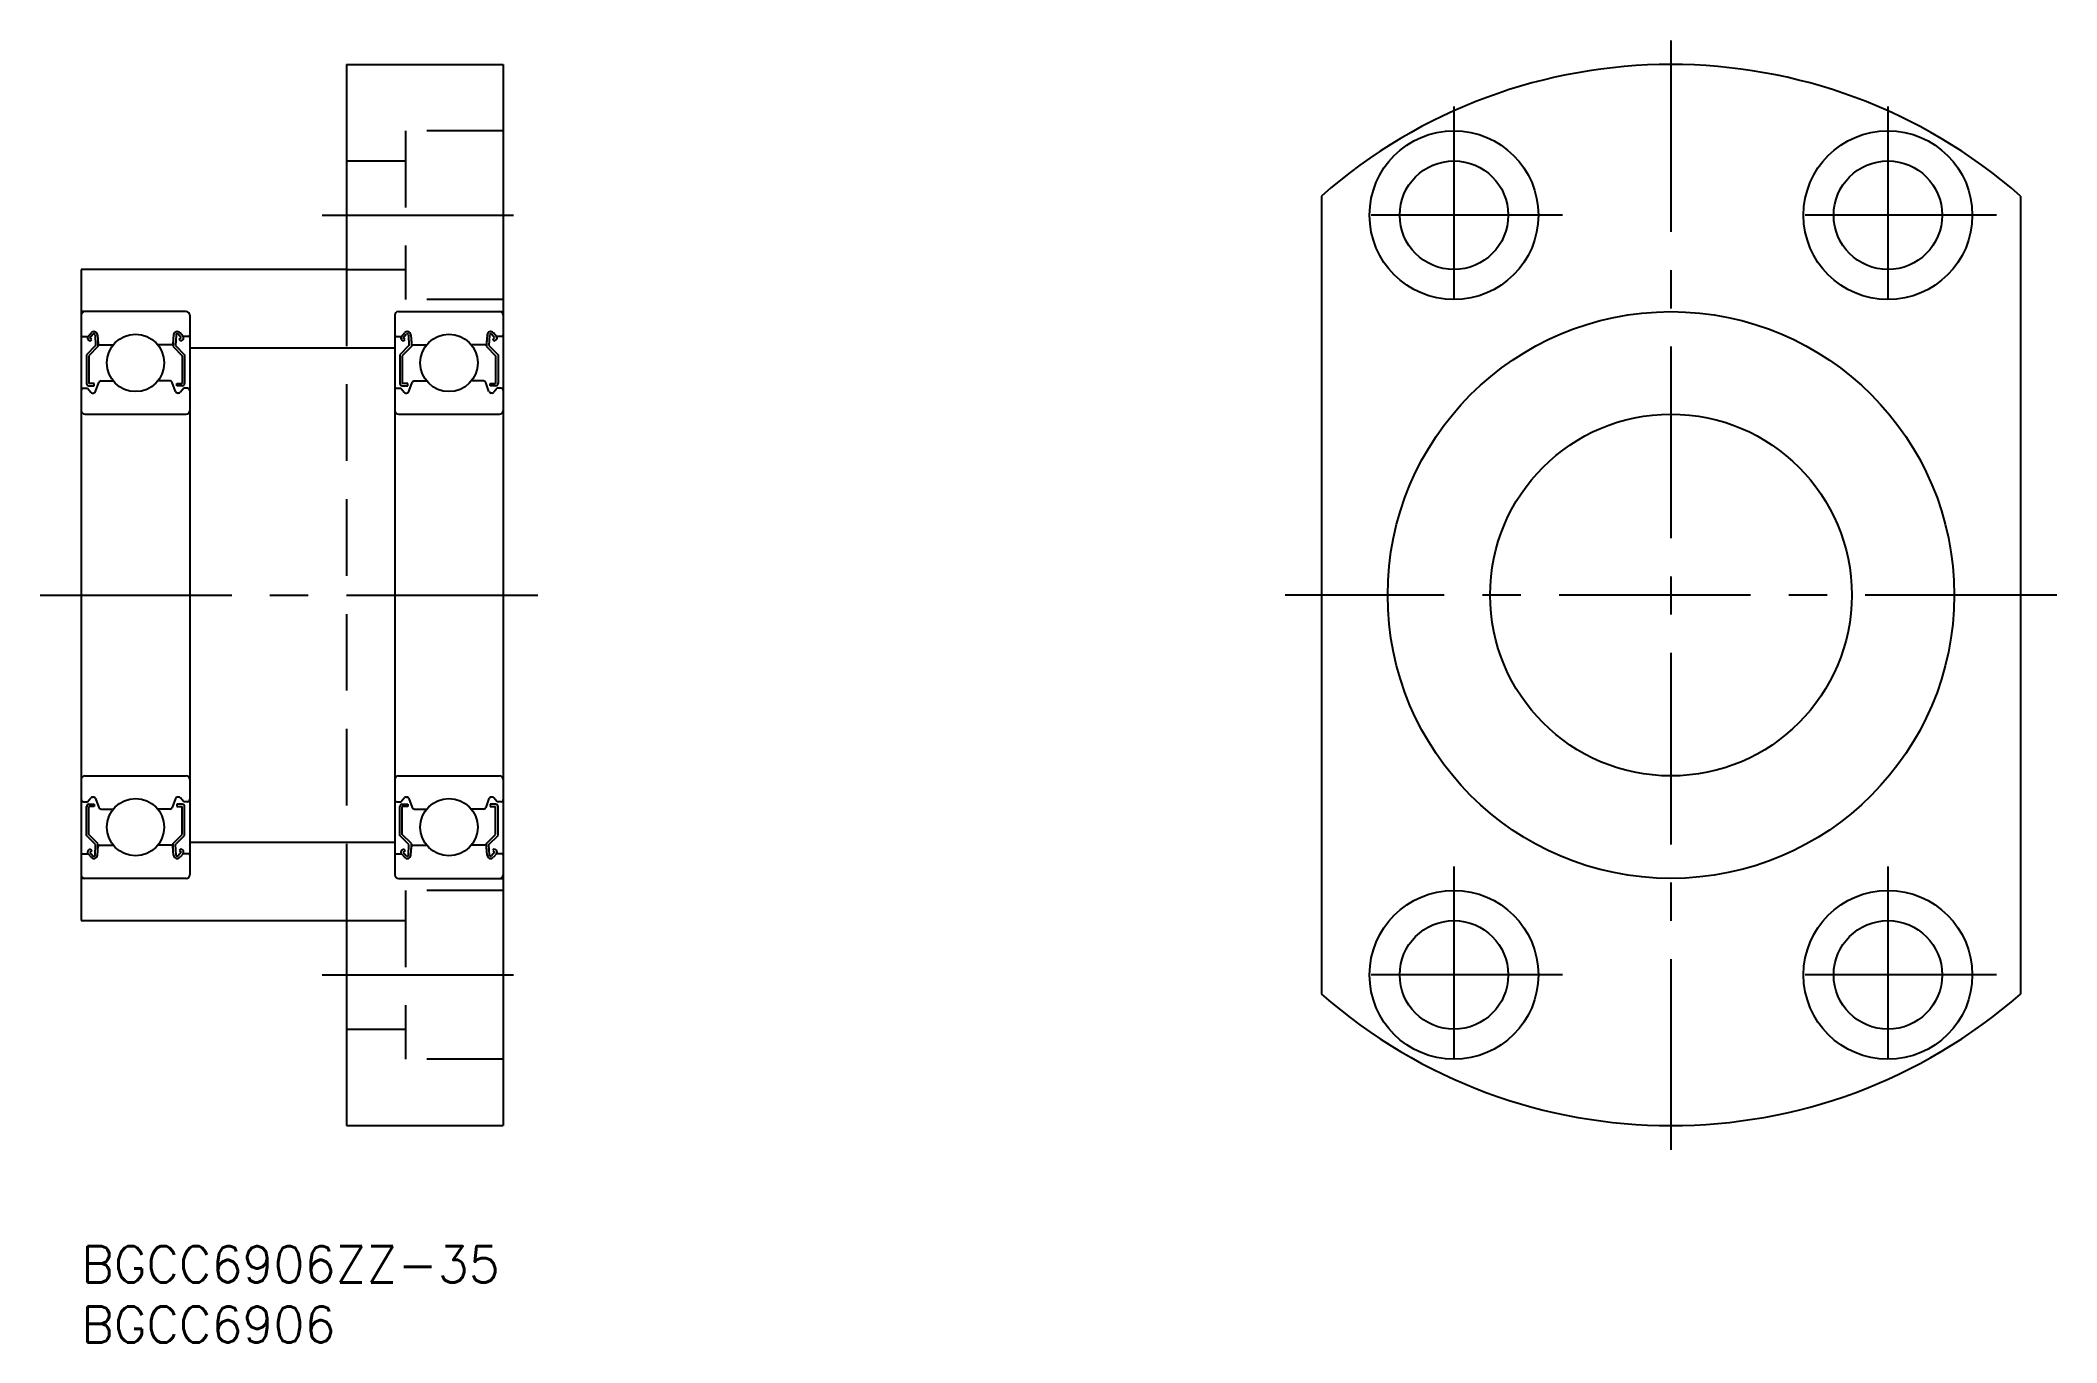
# Model space of a CAD drawing. Extents: x -3 to 164, y -8 to 100.
import ezdxf

# ---------------------------------------------------------------- set-up
doc = ezdxf.new("R2010")
doc.units = 0
doc.header["$LTSCALE"] = 0.5
doc.linetypes.add('CENTER', pattern=[50.8, 31.75, -6.35, 6.35, -6.35])
doc.linetypes.add('DASHED', pattern=[19.05, 12.7, -6.35])
for name, color, linetype in [('MSM_CENTER', 1, 'CENTER'), ('MSM_CONTINUOUS', 7, 'CONTINUOUS'), ('MSM_DASHED', 4, 'DASHED'), ('MSM_PART_NUMBER', 7, 'CONTINUOUS')]:
    doc.layers.add(name, color=color, linetype=linetype)
doc.styles.get("Standard").update_dxf_attribs({"font": 'txt.shx', "height": 3, "bigfont": 'bigfont.shx'})

msp = doc.modelspace()

# ---------------------------------------------------------------- linework, layer by layer
at = {"layer": 'MSM_CENTER'}
for p, q in [((131.87, 100), (131.87, 8)), ((113.87, 94.5), (113.87, 76.5)), ((149.87, 94.5), (149.87, 76.5)), ((19.97, 85.5), (37.05, 85.5)), ((122.87, 85.5), (104.87, 85.5)), ((158.87, 85.5), (140.87, 85.5)), ((-3.4, 54), (38.27, 54)), ((163.87, 54), (99.87, 54)), ((113.87, 31.5), (113.87, 13.5)), ((149.87, 31.5), (149.87, 13.5)), ((19.97, 22.5), (37.36, 22.5)), ((122.87, 22.5), (104.87, 22.5)), ((158.87, 22.5), (140.87, 22.5))]:
    msp.add_line(p, q, dxfattribs=at)
at = {"layer": 'MSM_CONTINUOUS'}
for p, q in [((22, 98), (22, 81)), ((22, 98), (35, 98)), ((35, 98), (35, 10)), ((102.87, 87.09), (102.87, 20.91)), ((160.87, 87.09), (160.87, 20.91)), ((0, 81), (0, 27)), ((22, 81), (0, 81)), ((8.7, 77.5), (0, 77.5)), ((9, 77.2), (9, 30.8)), ((26, 77.2), (26, 30.8)), ((26.3, 77.5), (35, 77.5)), ((0.1, 75.45), (0.56, 75.45)), ((0.56, 75.45), (0.81, 75.75)), ((0.71, 75.32), (0.96, 75.62)), ((0.87, 75.19), (0.71, 75.32)), ((1.14, 75.56), (1.18, 74.68)), ((1.34, 75.58), (1.4, 74.84)), ((7.66, 75.58), (7.6, 74.84)), ((7.86, 75.56), (7.82, 74.68)), ((8.29, 75.32), (8.04, 75.62)), ((8.13, 75.19), (8.29, 75.32)), ((8.44, 75.45), (8.19, 75.75)), ((8.9, 75.45), (8.44, 75.45)), ((26.1, 75.45), (26.56, 75.45)), ((26.56, 75.45), (26.81, 75.75)), ((26.71, 75.32), (26.96, 75.62)), ((26.87, 75.19), (26.71, 75.32)), ((27.14, 75.56), (27.18, 74.68)), ((27.34, 75.58), (27.4, 74.84)), ((33.66, 75.58), (33.6, 74.84)), ((33.86, 75.56), (33.82, 74.68)), ((34.29, 75.32), (34.04, 75.62)), ((34.13, 75.19), (34.29, 75.32)), ((34.44, 75.45), (34.19, 75.75)), ((34.9, 75.45), (34.44, 75.45)), ((1.18, 74.68), (0.43, 73.93)), ((0.43, 73.93), (0.43, 71.55)), ((0.74, 75.04), (0.58, 75.17)), ((1.38, 74.6), (0.63, 73.85)), ((0.63, 73.85), (0.63, 71.55)), ((0.74, 75.04), (0.87, 75.19)), ((1.38, 75.07), (1.38, 74.6)), ((1.5, 74.75), (2.65, 74.75)), ((7.5, 74.75), (6.35, 74.75)), ((7.62, 75.07), (7.62, 74.6)), ((7.62, 74.6), (8.37, 73.85)), ((7.82, 74.68), (8.57, 73.93)), ((8.26, 75.04), (8.13, 75.19)), ((8.26, 75.04), (8.42, 75.17)), ((8.37, 73.85), (8.37, 71.55)), ((8.57, 73.93), (8.57, 71.55)), ((9, 74.5), (26, 74.5)), ((27.18, 74.68), (26.43, 73.93)), ((26.43, 73.93), (26.43, 71.55)), ((26.74, 75.04), (26.58, 75.17)), ((27.38, 74.6), (26.63, 73.85)), ((26.63, 73.85), (26.63, 71.55)), ((26.74, 75.04), (26.87, 75.19)), ((27.38, 75.07), (27.38, 74.6)), ((27.5, 74.75), (28.65, 74.75)), ((33.5, 74.75), (32.35, 74.75)), ((33.62, 75.07), (33.62, 74.6)), ((33.62, 74.6), (34.37, 73.85)), ((33.82, 74.68), (34.57, 73.93)), ((34.26, 75.04), (34.13, 75.19)), ((34.26, 75.04), (34.42, 75.17)), ((34.37, 73.85), (34.37, 71.55)), ((34.57, 73.93), (34.57, 71.55)), ((0.2, 71.15), (0.5, 71.15)), ((0.5, 71.15), (0.78, 70.82)), ((1.08, 71.55), (0.63, 71.55)), ((0.63, 71.35), (1.08, 71.35)), ((0.93, 70.75), (0.99, 70.75)), ((1.08, 71.35), (1.08, 71.55)), ((1.18, 70.88), (1.45, 71.62)), ((1.64, 71.75), (2.65, 71.75)), ((7.36, 71.75), (6.35, 71.75)), ((7.82, 70.88), (7.55, 71.62)), ((7.92, 71.55), (8.37, 71.55)), ((7.92, 71.35), (7.92, 71.55)), ((8.37, 71.35), (7.92, 71.35)), ((8.07, 70.75), (8.01, 70.75)), ((8.5, 71.15), (8.22, 70.82)), ((8.8, 71.15), (8.5, 71.15)), ((26.2, 71.15), (26.5, 71.15)), ((26.5, 71.15), (26.78, 70.82)), ((27.08, 71.55), (26.63, 71.55)), ((26.63, 71.35), (27.08, 71.35)), ((26.93, 70.75), (26.99, 70.75)), ((27.08, 71.35), (27.08, 71.55)), ((27.18, 70.88), (27.45, 71.62)), ((27.64, 71.75), (28.65, 71.75)), ((33.36, 71.75), (32.35, 71.75)), ((33.82, 70.88), (33.55, 71.62)), ((33.92, 71.55), (34.37, 71.55)), ((33.92, 71.35), (33.92, 71.55)), ((34.37, 71.35), (33.92, 71.35)), ((34.07, 70.75), (34.01, 70.75)), ((34.5, 71.15), (34.22, 70.82)), ((34.8, 71.15), (34.5, 71.15)), ((0.3, 69), (8.7, 69)), ((26.3, 69), (34.7, 69)), ((0.3, 39), (8.7, 39)), ((26.3, 39), (34.7, 39)), ((0.2, 36.85), (0.5, 36.85)), ((0.5, 36.85), (0.78, 37.18)), ((0.93, 37.25), (0.99, 37.25)), ((1.18, 37.12), (1.45, 36.38)), ((7.82, 37.12), (7.55, 36.38)), ((8.07, 37.25), (8.01, 37.25)), ((8.5, 36.85), (8.22, 37.18)), ((8.8, 36.85), (8.5, 36.85)), ((26.2, 36.85), (26.5, 36.85)), ((26.5, 36.85), (26.78, 37.18)), ((26.93, 37.25), (26.99, 37.25)), ((27.18, 37.12), (27.45, 36.38)), ((33.82, 37.12), (33.55, 36.38)), ((34.07, 37.25), (34.01, 37.25)), ((34.5, 36.85), (34.22, 37.18)), ((34.8, 36.85), (34.5, 36.85)), ((0.43, 34.07), (0.43, 36.45)), ((0.63, 36.65), (1.08, 36.65)), ((0.63, 34.15), (0.63, 36.45)), ((1.08, 36.45), (0.63, 36.45)), ((1.08, 36.65), (1.08, 36.45)), ((1.64, 36.25), (2.65, 36.25)), ((7.36, 36.25), (6.35, 36.25)), ((7.92, 36.65), (7.92, 36.45)), ((8.37, 36.65), (7.92, 36.65)), ((7.92, 36.45), (8.37, 36.45)), ((8.37, 34.15), (8.37, 36.45)), ((8.57, 34.07), (8.57, 36.45)), ((26.43, 34.07), (26.43, 36.45)), ((26.63, 36.65), (27.08, 36.65)), ((26.63, 34.15), (26.63, 36.45)), ((27.08, 36.45), (26.63, 36.45)), ((27.08, 36.65), (27.08, 36.45)), ((27.64, 36.25), (28.65, 36.25)), ((33.36, 36.25), (32.35, 36.25)), ((33.92, 36.65), (33.92, 36.45)), ((34.37, 36.65), (33.92, 36.65)), ((33.92, 36.45), (34.37, 36.45)), ((34.37, 34.15), (34.37, 36.45)), ((34.57, 34.07), (34.57, 36.45)), ((1.18, 33.32), (0.43, 34.07)), ((1.38, 33.4), (0.63, 34.15)), ((7.62, 33.4), (8.37, 34.15)), ((7.82, 33.32), (8.57, 34.07)), ((9, 33.5), (26, 33.5)), ((27.18, 33.32), (26.43, 34.07)), ((27.38, 33.4), (26.63, 34.15)), ((33.62, 33.4), (34.37, 34.15)), ((33.82, 33.32), (34.57, 34.07)), ((0.1, 32.55), (0.56, 32.55)), ((0.56, 32.55), (0.81, 32.25)), ((0.74, 32.96), (0.58, 32.83)), ((0.87, 32.81), (0.71, 32.68)), ((0.71, 32.68), (0.96, 32.38)), ((0.74, 32.96), (0.87, 32.81)), ((1.14, 32.44), (1.18, 33.32)), ((1.34, 32.42), (1.4, 33.16)), ((1.38, 32.93), (1.38, 33.4)), ((1.5, 33.25), (2.65, 33.25)), ((7.5, 33.25), (6.35, 33.25)), ((7.66, 32.42), (7.6, 33.16)), ((7.62, 32.93), (7.62, 33.4)), ((7.86, 32.44), (7.82, 33.32)), ((8.29, 32.68), (8.04, 32.38)), ((8.26, 32.96), (8.13, 32.81)), ((8.13, 32.81), (8.29, 32.68)), ((8.44, 32.55), (8.19, 32.25)), ((8.26, 32.96), (8.42, 32.83)), ((8.9, 32.55), (8.44, 32.55)), ((26.1, 32.55), (26.56, 32.55)), ((26.56, 32.55), (26.81, 32.25)), ((26.74, 32.96), (26.58, 32.83)), ((26.87, 32.81), (26.71, 32.68)), ((26.71, 32.68), (26.96, 32.38)), ((26.74, 32.96), (26.87, 32.81)), ((27.14, 32.44), (27.18, 33.32)), ((27.34, 32.42), (27.4, 33.16)), ((27.38, 32.93), (27.38, 33.4)), ((27.5, 33.25), (28.65, 33.25)), ((33.5, 33.25), (32.35, 33.25)), ((33.66, 32.42), (33.6, 33.16)), ((33.62, 32.93), (33.62, 33.4)), ((33.86, 32.44), (33.82, 33.32)), ((34.29, 32.68), (34.04, 32.38)), ((34.26, 32.96), (34.13, 32.81)), ((34.13, 32.81), (34.29, 32.68)), ((34.44, 32.55), (34.19, 32.25)), ((34.26, 32.96), (34.42, 32.83)), ((34.9, 32.55), (34.44, 32.55)), ((8.7, 30.5), (0, 30.5)), ((26.3, 30.5), (35, 30.5)), ((0, 27), (22, 27)), ((22, 27), (22, 10)), ((22, 10), (35, 10))]:
    msp.add_line(p, q, dxfattribs=at)
for centre, radius in [((113.87, 85.5), 7), ((149.87, 85.5), 7), ((113.87, 85.5), 4.5), ((149.87, 85.5), 4.5), ((131.87, 54), 23.5), ((4.5, 73.25), 2.38), ((30.5, 73.25), 2.38), ((131.87, 54), 15), ((4.5, 34.75), 2.38), ((30.5, 34.75), 2.38), ((113.87, 22.5), 7), ((149.87, 22.5), 7), ((113.87, 22.5), 4.5), ((149.87, 22.5), 4.5)]:
    msp.add_circle(centre, radius, dxfattribs=at)
for centre, radius, start, end in [((131.87, 54), 44, 48.7694, 131.2306), ((0.3, 77.2), 0.3, 90, 180), ((8.7, 77.2), 0.3, 0, 90), ((26.3, 77.2), 0.3, 90, 180), ((34.7, 77.2), 0.3, 0, 90), ((0.1, 75.55), 0.1, 180, 270), ((0.71, 75.32), 0.2, 140.001, 230.0841), ((1.04, 75.55), 0.3, 4.9967, 140.001), ((1.04, 75.56), 0.1, 2.8198, 140), ((7.96, 75.55), 0.3, 39.999, 175.0033), ((7.96, 75.56), 0.1, 40, 177.1802), ((8.29, 75.32), 0.2, 309.9159, 39.999), ((8.9, 75.55), 0.1, 270, 0), ((26.1, 75.55), 0.1, 180, 270), ((26.71, 75.32), 0.2, 140.001, 230.0841), ((27.04, 75.55), 0.3, 4.9967, 140.001), ((27.04, 75.56), 0.1, 2.8198, 140), ((33.96, 75.55), 0.3, 39.999, 175.0033), ((33.96, 75.56), 0.1, 40, 177.1802), ((34.29, 75.32), 0.2, 309.9159, 39.999), ((34.9, 75.55), 0.1, 270, 0), ((1.5, 74.85), 0.1, 184.9967, 270.0005), ((7.5, 74.85), 0.1, 269.9995, 355.0033), ((27.5, 74.85), 0.1, 184.9967, 270.0005), ((33.5, 74.85), 0.1, 269.9995, 355.0033), ((0.2, 70.95), 0.2, 90, 180), ((0.63, 71.55), 0.2, 180, 270), ((0.93, 70.95), 0.2, 219.9936, 270), ((0.99, 70.95), 0.2, 270, 339.9921), ((1.64, 71.55), 0.2, 90, 159.9921), ((7.36, 71.55), 0.2, 20.0079, 90), ((8.01, 70.95), 0.2, 200.0079, 270), ((8.07, 70.95), 0.2, 270, 320.0064), ((8.37, 71.55), 0.2, 270, 0), ((8.8, 70.95), 0.2, 0, 90), ((26.2, 70.95), 0.2, 90, 180), ((26.63, 71.55), 0.2, 180, 270), ((26.93, 70.95), 0.2, 219.9936, 270), ((26.99, 70.95), 0.2, 270, 339.9921), ((27.64, 71.55), 0.2, 90, 159.9921), ((33.36, 71.55), 0.2, 20.0079, 90), ((34.01, 70.95), 0.2, 200.0079, 270), ((34.07, 70.95), 0.2, 270, 320.0064), ((34.37, 71.55), 0.2, 270, 0), ((34.8, 70.95), 0.2, 0, 90), ((0.3, 69.3), 0.3, 180, 270), ((8.7, 69.3), 0.3, 270, 0), ((26.3, 69.3), 0.3, 180, 270), ((34.7, 69.3), 0.3, 270, 0), ((0.3, 38.7), 0.3, 90, 180), ((8.7, 38.7), 0.3, 0, 90), ((26.3, 38.7), 0.3, 90, 180), ((34.7, 38.7), 0.3, 0, 90), ((0.2, 37.05), 0.2, 180, 270), ((0.93, 37.05), 0.2, 90, 140.0064), ((0.99, 37.05), 0.2, 20.0079, 90), ((8.01, 37.05), 0.2, 90, 159.9921), ((8.07, 37.05), 0.2, 39.9936, 90), ((8.8, 37.05), 0.2, 270, 0), ((26.2, 37.05), 0.2, 180, 270), ((26.93, 37.05), 0.2, 90, 140.0064), ((26.99, 37.05), 0.2, 20.0079, 90), ((34.01, 37.05), 0.2, 90, 159.9921), ((34.07, 37.05), 0.2, 39.9936, 90), ((34.8, 37.05), 0.2, 270, 0), ((0.63, 36.45), 0.2, 90, 180), ((1.64, 36.45), 0.2, 200.0079, 270), ((7.36, 36.45), 0.2, 270, 339.9921), ((8.37, 36.45), 0.2, 0, 90), ((26.63, 36.45), 0.2, 90, 180), ((27.64, 36.45), 0.2, 200.0079, 270), ((33.36, 36.45), 0.2, 270, 339.9921), ((34.37, 36.45), 0.2, 0, 90), ((0.1, 32.45), 0.1, 90, 180), ((0.71, 32.68), 0.2, 129.9159, 219.999), ((1.04, 32.45), 0.3, 219.999, 355.0033), ((1.04, 32.44), 0.1, 220, 357.1802), ((1.5, 33.15), 0.1, 89.9995, 175.0033), ((7.5, 33.15), 0.1, 4.9967, 90.0005), ((7.96, 32.45), 0.3, 184.9967, 320.001), ((7.96, 32.44), 0.1, 182.8198, 320), ((8.29, 32.68), 0.2, 320.001, 50.0841), ((8.9, 32.45), 0.1, 0, 90), ((26.1, 32.45), 0.1, 90, 180), ((26.71, 32.68), 0.2, 129.9159, 219.999), ((27.04, 32.45), 0.3, 219.999, 355.0033), ((27.04, 32.44), 0.1, 220, 357.1802), ((27.5, 33.15), 0.1, 89.9995, 175.0033), ((33.5, 33.15), 0.1, 4.9967, 90.0005), ((33.96, 32.45), 0.3, 184.9967, 320.001), ((33.96, 32.44), 0.1, 182.8198, 320), ((34.29, 32.68), 0.2, 320.001, 50.0841), ((34.9, 32.45), 0.1, 0, 90), ((0.3, 30.8), 0.3, 180, 270), ((8.7, 30.8), 0.3, 270, 0), ((26.3, 30.8), 0.3, 180, 270), ((34.7, 30.8), 0.3, 270, 0), ((131.87, 54), 44, 228.7694, 311.2306)]:
    msp.add_arc(centre, radius, start, end, dxfattribs=at)
at = {"layer": 'MSM_DASHED'}
for p, q in [((35, 92.5), (26.9, 92.5)), ((26.9, 92.5), (26.9, 78.5)), ((22, 90), (26.9, 90)), ((22, 81), (26.9, 81)), ((22, 81), (22, 27)), ((35, 78.5), (26.9, 78.5)), ((26.9, 29.5), (26.9, 15.5)), ((35, 29.5), (26.9, 29.5)), ((22, 27), (26.9, 27)), ((22, 18), (26.9, 18)), ((35, 15.5), (26.9, 15.5))]:
    msp.add_line(p, q, dxfattribs=at)

# ---------------------------------------------------------------- texts
at = {"layer": 'MSM_PART_NUMBER'}
for s, p in [('BGCC6906ZZ-35', (0, -3)), ('BGCC6906', (0, -8))]:
    msp.add_text(s, height=3, dxfattribs=at).set_placement(p)

doc.saveas('drawing.dxf')
